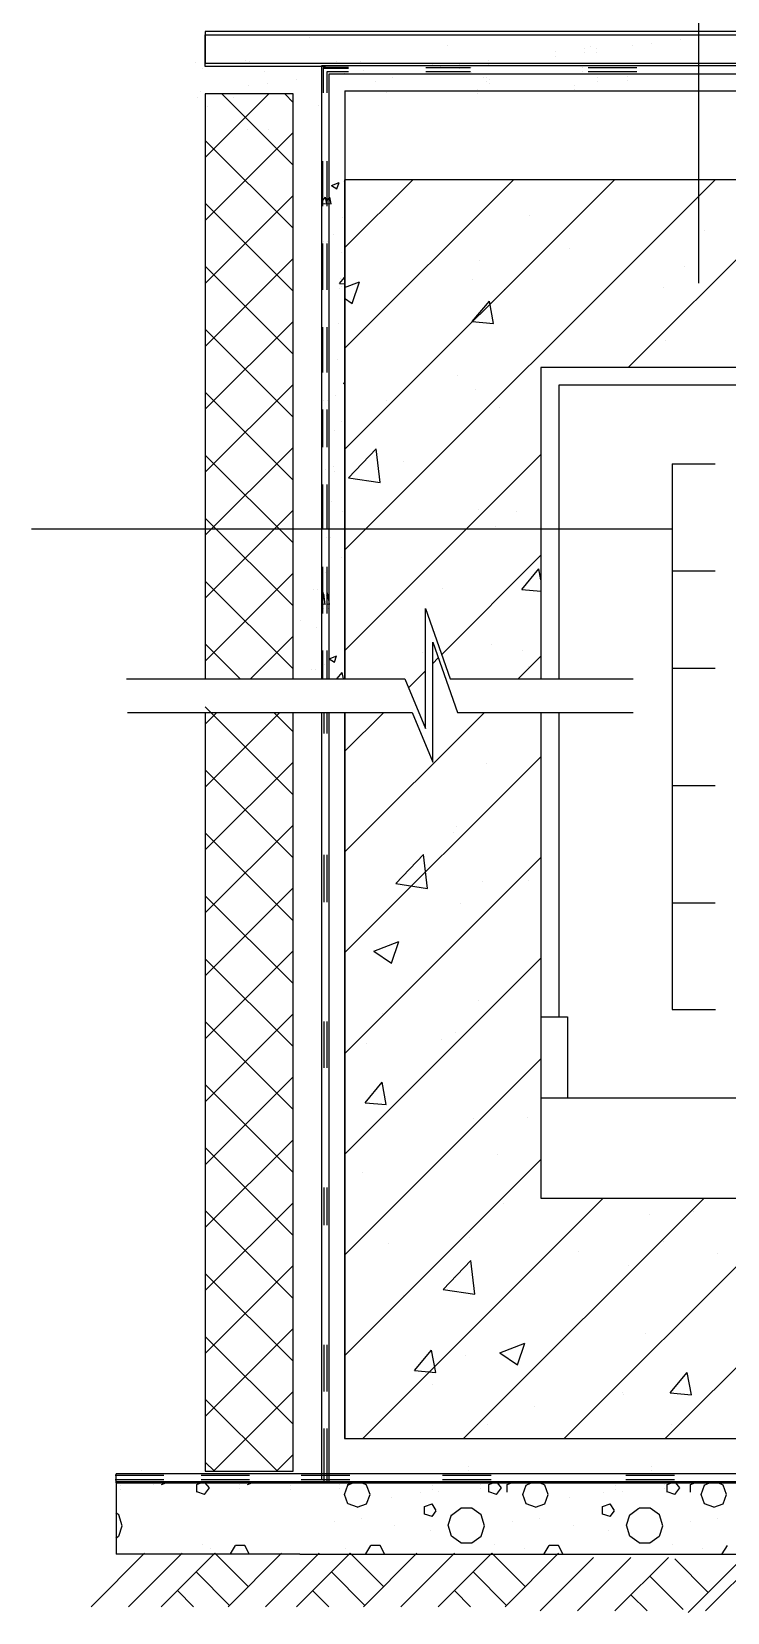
# Model space of a CAD drawing. Header units: metres. Extents: x -390402 to -379679, y -198483 to -177703.
# Drawn here: x -390402 to -386498, y -193765 to -184886 of the extents above; entities that cross this region are included whole.
import ezdxf

# ---------------------------------------------------------------- set-up
doc = ezdxf.new("R2010")
doc.units = ezdxf.units.M
for name, color, linetype in [('3', 3, 'Continuous'), ('PUB_HATCH', 8, 'Continuous'), ('TC', 7, 'Continuous')]:
    doc.layers.add(name, color=color, linetype=linetype)

msp = doc.modelspace()

# ---------------------------------------------------------------- linework, layer by layer
for p, q in [((-379714.1, -184886.51), (-389427.91, -184886.51)), ((-389427.91, -184886.51), (-389427.91, -185064.21)), ((-389427.91, -184903.65), (-379714.1, -184903.65)), ((-389427.91, -185081.35), (-389427.91, -184903.65)), ((-389427.91, -185064.21), (-379716.37, -185064.21)), ((-388753.96, -185081.35), (-389427.91, -185081.35)), ((-389427.52, -185239.86), (-389424.08, -185236.42)), ((-389427.52, -185593.41), (-389070.53, -185236.42)), ((-388933.93, -185236.42), (-389427.52, -185236.42)), ((-389427.52, -185236.42), (-389427.52, -188521.63)), ((-388933.93, -185637.05), (-389334.56, -185236.42)), ((-388933.93, -185283.49), (-388981.01, -185236.42)), ((-388933.93, -188521.63), (-388933.93, -185236.42)), ((-388644.63, -185218.65), (-379714.1, -185218.65)), ((-389427.52, -185946.96), (-388933.93, -185453.37)), ((-388933.93, -185990.6), (-389427.52, -185497.01)), ((-379702.3, -185718.65), (-388644.63, -185718.65)), ((-388644.63, -185718.65), (-388644.63, -188521.63)), ((-389427.52, -186300.52), (-388933.93, -185806.93)), ((-388933.93, -186344.15), (-389427.52, -185850.57)), ((-389427.52, -186654.07), (-388933.93, -186160.48)), ((-388933.93, -186697.71), (-389427.52, -186204.12)), ((-389427.52, -187007.62), (-388933.93, -186514.03)), ((-388933.93, -187051.26), (-389427.52, -186557.67)), ((-379702.3, -186772.37), (-387544.23, -186772.37)), ((-387544.23, -186772.37), (-387544.23, -188521.63)), ((-389427.52, -187361.18), (-388933.93, -186867.59)), ((-388933.93, -187404.81), (-389427.52, -186911.23)), ((-389427.52, -187714.73), (-388933.93, -187221.14)), ((-388933.93, -187758.37), (-389427.52, -187264.78)), ((-386808.06, -187314), (-386808.06, -190379.22)), ((-389427.52, -188068.28), (-388933.93, -187574.69)), ((-390401.99, -187679.12), (-386808.06, -187679.12)), ((-388933.93, -188111.92), (-389427.52, -187618.33)), ((-389427.52, -188421.84), (-388933.93, -187928.25)), ((-388933.93, -188465.48), (-389427.52, -187971.89)), ((-389173.76, -188521.63), (-388933.93, -188281.8)), ((-389231.34, -188521.63), (-389427.52, -188325.44)), ((-388933.93, -189172.58), (-389427.52, -188678.99)), ((-389427.52, -188775.39), (-389362.32, -188710.19)), ((-389427.52, -189128.94), (-389008.77, -188710.19)), ((-389427.52, -188710.19), (-389427.52, -192972.45)), ((-388933.93, -188819.03), (-389042.77, -188710.19)), ((-388933.93, -192972.45), (-388933.93, -188710.19)), ((-388644.63, -188710.19), (-388644.63, -192787.73)), ((-387544.23, -188710.19), (-387544.23, -191437.48)), ((-389427.52, -189482.5), (-388933.93, -188988.91)), ((-388933.93, -189526.14), (-389427.52, -189032.55)), ((-389427.52, -189836.05), (-388933.93, -189342.46)), ((-388933.93, -189879.69), (-389427.52, -189386.1)), ((-389427.52, -190189.6), (-388933.93, -189696.01)), ((-388933.93, -190233.24), (-389427.52, -189739.65)), ((-389427.52, -190543.16), (-388933.93, -190049.57)), ((-388933.93, -190586.8), (-389427.52, -190093.21)), ((-389427.52, -190896.71), (-388933.93, -190403.12)), ((-387544.23, -190419.91), (-387396.24, -190419.91)), ((-387396.24, -190419.91), (-387396.24, -190875.4)), ((-388933.93, -190940.35), (-389427.52, -190446.76)), ((-389427.52, -191250.26), (-388933.93, -190756.67)), ((-388933.93, -191293.9), (-389427.52, -190800.31)), ((-389427.52, -191603.82), (-388933.93, -191110.23)), ((-388933.93, -191647.46), (-389427.52, -191153.87)), ((-389427.52, -191957.37), (-388933.93, -191463.78)), ((-388933.93, -192001.01), (-389427.52, -191507.42)), ((-387544.23, -191437.48), (-379702.3, -191437.48)), ((-389427.52, -192310.92), (-388933.93, -191817.33)), ((-388933.93, -192354.56), (-389427.52, -191860.97)), ((-389427.52, -192664.48), (-388933.93, -192170.89)), ((-388933.93, -192708.12), (-389427.52, -192214.53)), ((-389023.15, -192972.45), (-389427.52, -192568.08)), ((-389381.94, -192972.45), (-388933.93, -192524.44)), ((-388644.63, -192787.73), (-379702.3, -192787.73)), ((-389376.7, -192972.45), (-389427.52, -192921.63)), ((-389028.39, -192972.45), (-388933.93, -192877.99)), ((-379715.2, -192985.69), (-389927.52, -192985.69)), ((-389927.52, -193037.73), (-389927.52, -192985.69)), ((-389427.52, -192972.45), (-388933.93, -192972.45)), ((-379715.2, -193032.26), (-389927.52, -193032.26)), ((-389927.52, -193037.73), (-379692.98, -193037.73)), ((-388896.35, -193437.73), (-389927.52, -193437.73))]:
    msp.add_line(p, q)
for points in [[(-379715.2, -185078.61), (-388774.75, -185078.61), (-388774.75, -188521.63)], [(-388625.08, -185087.38), (-388766.16, -185087.38), (-388766.16, -185223.99)], [(-388625.08, -185092.7), (-388766.16, -185092.7), (-388766.16, -185229.31)], [(-388624.68, -185112.63), (-388746.21, -185112.63), (-388746.21, -185229.39)], [(-387938.97, -185089.18), (-388190.97, -185089.18)], [(-387938.97, -185112.63), (-388190.97, -185112.63)], [(-387006.03, -185089.18), (-387278.99, -185089.18)], [(-387006.03, -185112.63), (-387278.99, -185112.63)], [(-379715.2, -185125.18), (-388734.75, -185125.18), (-388734.75, -188521.63)], [(-388644.63, -185218.03), (-388644.63, -185719.66)], [(-388770.16, -185614.48), (-388770.16, -185866.74)], [(-388746.21, -185614.48), (-388746.21, -185866.74)], [(-388770.16, -186075.97), (-388770.16, -186337.1)], [(-388746.21, -186075.97), (-388746.21, -186337.1)], [(-388770.16, -186546.33), (-388770.16, -186800.22)], [(-388746.21, -186546.33), (-388746.21, -186800.22)], [(-388770.16, -187009.45), (-388770.16, -187220.29)], [(-388746.21, -187009.45), (-388746.21, -187220.29)], [(-388770.16, -187429.52), (-388770.16, -187683.43)], [(-388746.21, -187429.52), (-388746.21, -187683.43)], [(-388770.16, -187892.66), (-388770.16, -188153.79)], [(-388746.21, -187892.66), (-388746.21, -188153.79)], [(-388770.16, -188363.02), (-388770.16, -188521.63)], [(-388746.21, -188363.02), (-388746.21, -188521.63)], [(-388774.75, -188710.19), (-388774.75, -193020.77)], [(-388762.78, -188710.19), (-388762.78, -188827.72)], [(-388746.21, -188710.19), (-388746.21, -188827.72)], [(-388734.75, -188710.19), (-388734.75, -193032.26)], [(-388762.78, -189510.59), (-388762.78, -189775.01)], [(-388746.21, -189510.59), (-388746.21, -189775.01)], [(-388762.78, -190445.73), (-388762.78, -190706.86)], [(-388746.21, -190445.73), (-388746.21, -190706.86)], [(-388762.78, -191379.21), (-388762.78, -191590.05)], [(-388746.21, -191379.21), (-388746.21, -191590.05)], [(-388762.78, -192262.42), (-388762.78, -192523.55)], [(-388746.21, -192262.42), (-388746.21, -192523.55)], [(-388762.78, -192732.78), (-388762.78, -193032.26)], [(-388746.21, -192732.78), (-388746.21, -193032.26)], [(-389659.94, -192996.25), (-389932.9, -192996.25)], [(-389178.75, -192996.25), (-389451.71, -192996.25)], [(-388617.02, -192996.25), (-388889.98, -192996.25)], [(-387823.79, -192996.25), (-388096.76, -192996.25)], [(-386794.32, -192996.25), (-387067.28, -192996.25)], [(-389659.94, -193019.71), (-389932.9, -193019.71)], [(-389178.75, -193019.71), (-389451.71, -193019.71)], [(-388617.02, -193019.71), (-388889.98, -193019.71)], [(-387823.79, -193019.71), (-388096.76, -193019.71)], [(-386794.32, -193019.71), (-387067.28, -193019.71)]]:
    msp.add_lwpolyline(points)
at = {"layer": '3'}
for p, q in [((-386657.97, -186298.48), (-386657.97, -181149.93)), ((-386808.06, -187314), (-386566, -187314)), ((-386808.06, -187914), (-386566, -187914)), ((-388192.33, -188800.2), (-388192.33, -188126.98)), ((-388192.33, -188126.98), (-388052.95, -188521.63)), ((-388151.31, -188315.54), (-388011.93, -188710.19)), ((-388151.31, -188988.76), (-388151.31, -188315.54)), ((-386808.06, -188461.83), (-386566, -188461.83)), ((-389870.53, -188521.63), (-388308.49, -188521.63)), ((-388308.49, -188521.63), (-388192.33, -188800.2)), ((-388052.95, -188521.63), (-387027.42, -188521.63)), ((-389863.97, -188710.19), (-388267.47, -188710.19)), ((-388267.47, -188710.19), (-388151.31, -188988.76)), ((-388011.93, -188710.19), (-387027.42, -188710.19)), ((-386808.06, -189120.53), (-386566, -189120.53)), ((-386808.06, -189779.22), (-386566, -189779.22)), ((-386808.06, -190379.22), (-386565.85, -190379.22)), ((-389927.52, -193037.73), (-389927.52, -193437.73))]:
    msp.add_line(p, q, dxfattribs=at)
for points in [[(-379702.3, -186872.37), (-387444.23, -186872.37), (-387444.23, -188521.63)], [(-387444.23, -188710.19), (-387444.23, -190419.91)], [(-387544.23, -190875.4), (-379702.3, -190875.4)], [(-388896.35, -193437.73), (-385695.49, -193437.73)]]:
    msp.add_lwpolyline(points, dxfattribs=at)
at = {"layer": 'PUB_HATCH'}
for p, q in [((-390067.86, -193732.63), (-389767.86, -193432.63)), ((-389857.86, -193732.63), (-389557.86, -193432.63)), ((-389674.46, -193732.63), (-389374.46, -193432.63)), ((-389374.46, -193432.63), (-389186.96, -193620.13)), ((-389299.46, -193732.63), (-388999.46, -193432.63)), ((-389089.46, -193732.63), (-388789.46, -193432.63)), ((-388915.28, -193732.63), (-388615.28, -193432.63)), ((-388615.28, -193432.63), (-388427.78, -193620.13)), ((-388540.28, -193732.63), (-388240.28, -193432.63)), ((-388330.28, -193732.63), (-388030.28, -193432.63)), ((-388120.28, -193732.63), (-387820.28, -193432.63)), ((-387820.28, -193432.63), (-387632.78, -193620.13)), ((-387745.28, -193732.63), (-387445.28, -193432.63)), ((-387549.1, -193755.94), (-387249.1, -193455.94)), ((-387339.1, -193755.94), (-387039.1, -193455.94)), ((-387129.1, -193755.94), (-386829.1, -193455.94)), ((-386620.34, -193755.94), (-386320.34, -193455.94)), ((-389479.46, -193537.63), (-389291.96, -193725.13)), ((-388720.28, -193537.63), (-388532.78, -193725.13)), ((-387925.28, -193537.63), (-387737.78, -193725.13)), ((-386792.78, -193464.73), (-386605.28, -193652.23)), ((-386717.78, -193764.73), (-386417.78, -193464.73)), ((-386934.1, -193560.94), (-386746.6, -193748.44)), ((-389584.46, -193642.63), (-389494.46, -193732.63)), ((-388825.28, -193642.63), (-388735.28, -193732.63)), ((-388030.28, -193642.63), (-387940.28, -193732.63)), ((-387039.1, -193665.94), (-386949.1, -193755.94))]:
    msp.add_line(p, q, dxfattribs=at)
at = {"layer": 'TC'}
for p, q in [((-388842.95, -184919.1), (-388842.95, -184919.1)), ((-388423.01, -184904.61), (-388423.01, -184904.61)), ((-387911.39, -184907.06), (-387911.39, -184907.06)), ((-387371.22, -184887.6), (-387371.22, -184887.6)), ((-386763.55, -184931.23), (-386763.55, -184931.23)), ((-388067.73, -184963.24), (-388067.73, -184963.24)), ((-387464.51, -185000.05), (-387464.51, -185000.05)), ((-387464.51, -185023.51), (-387464.51, -185023.51)), ((-387301.91, -184978.64), (-387301.91, -184978.64)), ((-387301.91, -185002.1), (-387301.91, -185002.1)), ((-387267.44, -184970.12), (-387267.44, -184970.12)), ((-387230.58, -184980.44), (-387230.58, -184980.44)), ((-387230.58, -185003.89), (-387230.58, -185003.89)), ((-387030.25, -184966.34), (-387030.25, -184966.34)), ((-386926.15, -184952.63), (-386926.15, -184952.63)), ((-389481.04, -185060.86), (-389481.04, -185060.86)), ((-389444.18, -185094.64), (-389444.18, -185094.64)), ((-389204.37, -185048.9), (-389204.37, -185048.9)), ((-389181.97, -185055.93), (-389181.97, -185055.93)), ((-389097.63, -185109.66), (-389097.63, -185109.66)), ((-388692.75, -185051.35), (-388692.75, -185051.35)), ((-388668.96, -185078.54), (-388668.96, -185078.54)), ((-388559.14, -185054.8), (-388559.14, -185054.8)), ((-388541.21, -185105.03), (-388541.21, -185105.03)), ((-388152.57, -185068.67), (-388152.57, -185068.67)), ((-388152.57, -185092.13), (-388152.57, -185092.13)), ((-388106.96, -185084.63), (-388106.96, -185084.63)), ((-388106.96, -185108.09), (-388106.96, -185108.09)), ((-388002.86, -185070.93), (-388002.86, -185070.93)), ((-388002.86, -185094.38), (-388002.86, -185094.38)), ((-387936.31, -185090.44), (-387936.31, -185090.44)), ((-387936.31, -185113.9), (-387936.31, -185113.9)), ((-387840.26, -185049.52), (-387840.26, -185049.52)), ((-387840.26, -185072.98), (-387840.26, -185072.98)), ((-387313.49, -185089.31), (-387313.49, -185089.31)), ((-387313.49, -185112.77), (-387313.49, -185112.77)), ((-387117.44, -185064.44), (-387117.44, -185064.44)), ((-387117.44, -185087.9), (-387117.44, -185087.9)), ((-389183.67, -185189.61), (-389183.67, -185189.61)), ((-389079.57, -185175.9), (-389079.57, -185175.9)), ((-388916.97, -185154.5), (-388916.97, -185154.5)), ((-388645.32, -185118.73), (-388645.32, -185118.73)), ((-388474.8, -185168.76), (-388474.8, -185168.76)), ((-388378.62, -185143.85), (-388378.62, -185143.85)), ((-387868.67, -185122.19), (-387868.67, -185122.19)), ((-387868.67, -185145.65), (-387868.67, -185145.65)), ((-387851.98, -185144.17), (-387851.98, -185144.17)), ((-387851.98, -185167.63), (-387851.98, -185167.63)), ((-387831.8, -185155.97), (-387831.8, -185155.97)), ((-387831.8, -185179.43), (-387831.8, -185179.43)), ((-387358.62, -185189.27), (-387358.62, -185189.27)), ((-387229.15, -185143.04), (-387229.15, -185143.04)), ((-387229.15, -185166.5), (-387229.15, -185166.5)), ((-387056.58, -185139.87), (-387056.58, -185139.87)), ((-387056.58, -185163.33), (-387056.58, -185163.33)), ((-389474.11, -185255.88), (-389474.11, -185255.88)), ((-389455.33, -185225.37), (-389455.33, -185225.37)), ((-389270.18, -185254.08), (-389270.18, -185254.08)), ((-388933.93, -185236.42), (-388933.93, -185236.42)), ((-388410.41, -185229.74), (-388410.41, -185229.74)), ((-387898.8, -185208.73), (-387898.8, -185208.73)), ((-387898.8, -185232.19), (-387898.8, -185232.19)), ((-387358.62, -185212.73), (-387358.62, -185212.73)), ((-389416.84, -185304.22), (-389416.84, -185304.22)), ((-388794.01, -185303.09), (-388794.01, -185303.09)), ((-389191.77, -185434.26), (-389191.77, -185434.26)), ((-389071.12, -185436.49), (-389071.12, -185436.49)), ((-388718.84, -185749.73), (-388676.83, -185733.6)), ((-388689.11, -185769.96), (-388676.94, -185733.7)), ((-388651.61, -185728.88), (-388651.61, -185728.88)), ((-388646.35, -186101.27), (-388263.73, -185718.65)), ((-388646.35, -186666.96), (-387698.04, -185718.65)), ((-388646.35, -187232.64), (-387132.36, -185718.65)), ((-388646.35, -187798.33), (-386566.67, -185718.65)), ((-387054.71, -186772.37), (-386000.99, -185718.65)), ((-388770.3, -185836.28), (-388752.77, -185815.38)), ((-388745.94, -185853.09), (-388752.88, -185815.48)), ((-388746.35, -185836.28), (-388728.81, -185815.38)), ((-388721.99, -185853.09), (-388728.92, -185815.48)), ((-388718.84, -185749.73), (-388689, -185769.86)), ((-388770.3, -185850.85), (-388745.83, -185852.99)), ((-388756.88, -185850.61), (-388756.88, -185850.61)), ((-388746.35, -185850.85), (-388721.88, -185852.99)), ((-388732.93, -185850.61), (-388732.93, -185850.61)), ((-388658.9, -185928.61), (-388658.9, -185928.61)), ((-387610.28, -185919.28), (-387610.28, -185919.28)), ((-388764.52, -186067.48), (-388764.52, -186067.48)), ((-388740.57, -186067.48), (-388740.57, -186067.48)), ((-388706.36, -186026.44), (-388706.36, -186026.44)), ((-386628.2, -186005.25), (-386628.2, -186005.25)), ((-388666.2, -186128.35), (-388666.2, -186128.35)), ((-387886.34, -186170.89), (-387886.34, -186170.89)), ((-387385.66, -186104.97), (-387385.66, -186104.97)), ((-388674.49, -186301.17), (-388646.35, -186267.64)), ((-386740.86, -186204.09), (-386740.86, -186204.09)), ((-388674.49, -186301.17), (-388646.35, -186303.63)), ((-388673.49, -186328.09), (-388673.49, -186328.09)), ((-388671.17, -186274.21), (-388671.17, -186274.21)), ((-388661.09, -186318.61), (-388661.09, -186318.61)), ((-388646.35, -186323.74), (-388562.74, -186291.65)), ((-388603.4, -186412.6), (-388562.85, -186291.75)), ((-387927.1, -186277.23), (-387927.1, -186277.23)), ((-387751.08, -186332.13), (-387751.08, -186332.13)), ((-386859.46, -186322.34), (-386859.46, -186322.34)), ((-388646.35, -186383.46), (-388603.29, -186412.51)), ((-387929.48, -186514.36), (-387833.06, -186399.45)), ((-387810.05, -186524.92), (-387833.17, -186399.55)), ((-388680.79, -186527.82), (-388680.79, -186527.82)), ((-387929.48, -186514.36), (-387809.93, -186524.82)), ((-386846.46, -186619.19), (-386846.46, -186619.19)), ((-388688.09, -186727.56), (-388688.09, -186727.56)), ((-388652.68, -186861.48), (-388646.35, -186859.05)), ((-388652.68, -186861.48), (-388646.35, -186865.75)), ((-388012.83, -186819.4), (-388012.83, -186819.4)), ((-388765.6, -186956.54), (-388765.6, -186956.54)), ((-388741.65, -186956.54), (-388741.65, -186956.54)), ((-388695.38, -186927.3), (-388695.38, -186927.3)), ((-388412.48, -186959.71), (-388412.48, -186959.71)), ((-387911.8, -186893.8), (-387911.8, -186893.8)), ((-387775.4, -186997.92), (-387775.4, -186997.92)), ((-388702.68, -187127.03), (-388702.68, -187127.03)), ((-388662.86, -187078.38), (-388662.86, -187078.38)), ((-388623.89, -187391.86), (-388468.11, -187229.5)), ((-388446.13, -187419.51), (-388468.23, -187229.57)), ((-388709.97, -187326.77), (-388709.97, -187326.77)), ((-388646.35, -188364.01), (-387544.23, -187261.89)), ((-388316.57, -187299.22), (-388316.57, -187299.22)), ((-388755.93, -187343.73), (-388755.93, -187343.73)), ((-388731.98, -187343.73), (-388731.98, -187343.73)), ((-388704.01, -187357.87), (-388704.01, -187357.87)), ((-388623.89, -187391.86), (-388446.01, -187419.44)), ((-388717.27, -187526.5), (-388717.27, -187526.5)), ((-388657.56, -187581.65), (-388657.56, -187581.65)), ((-387894.87, -187567.87), (-387894.87, -187567.87)), ((-387680.48, -187582.9), (-387680.48, -187582.9)), ((-388437.94, -187682.62), (-388437.94, -187682.62)), ((-387799.72, -187663.71), (-387799.72, -187663.71)), ((-388748.52, -187726.24), (-388748.52, -187726.24)), ((-388724.56, -187726.24), (-388724.56, -187726.24)), ((-388664.63, -187838.16), (-388664.63, -187838.16)), ((-388101.32, -188384.67), (-387544.23, -187827.57)), ((-388755.81, -187925.98), (-388755.81, -187925.98)), ((-388731.86, -187925.98), (-388731.86, -187925.98)), ((-387651.97, -188018.74), (-387555.56, -187903.84)), ((-387544.23, -187965.96), (-387555.67, -187903.94)), ((-388822.55, -188017.92), (-388822.55, -188017.92)), ((-388798.6, -188017.92), (-388798.6, -188017.92)), ((-388770.3, -188038.4), (-388766.87, -188034.31)), ((-388770.3, -188055.05), (-388761.52, -188045.9)), ((-388760.04, -188072.02), (-388766.98, -188034.41)), ((-388755.01, -188102.95), (-388761.64, -188045.96)), ((-388746.35, -188038.4), (-388742.92, -188034.31)), ((-388746.35, -188055.05), (-388737.57, -188045.9)), ((-388736.09, -188072.02), (-388743.03, -188034.41)), ((-388731.06, -188102.95), (-388737.69, -188045.96)), ((-388648.4, -187998.15), (-388648.4, -187998.15)), ((-388647.9, -187968.85), (-388647.9, -187968.85)), ((-388095.4, -188012.73), (-388095.4, -188012.73)), ((-387651.97, -188018.74), (-387544.23, -188028.17)), ((-388770.3, -188071.01), (-388759.93, -188071.92)), ((-388770.3, -188100.49), (-388754.89, -188102.88)), ((-388763.11, -188125.71), (-388763.11, -188125.71)), ((-388746.35, -188071.01), (-388735.98, -188071.92)), ((-388746.35, -188100.49), (-388730.94, -188102.88)), ((-388739.16, -188125.71), (-388739.16, -188125.71)), ((-388893.78, -188193.24), (-388893.78, -188193.24)), ((-388806.24, -188234.8), (-388806.24, -188234.8)), ((-388732.5, -188408.32), (-388690.49, -188392.2)), ((-388702.77, -188428.55), (-388690.6, -188392.29)), ((-388206.62, -188371.72), (-388206.62, -188371.72)), ((-387824.04, -188329.49), (-387824.04, -188329.49)), ((-387672.59, -188521.63), (-387544.23, -188393.26)), ((-387646.83, -188360.95), (-387646.83, -188360.95)), ((-388834.12, -188466.19), (-388834.12, -188466.19)), ((-388810.17, -188466.19), (-388810.17, -188466.19)), ((-388760.79, -188441.53), (-388760.79, -188441.53)), ((-388736.84, -188441.53), (-388736.84, -188441.53)), ((-388732.5, -188408.32), (-388702.65, -188428.45)), ((-388688.59, -188520.1), (-388659.66, -188485.62)), ((-388653.15, -188521.63), (-388659.78, -188485.72)), ((-388287.83, -188571.17), (-388192.33, -188475.68)), ((-388151.31, -188434.66), (-388120.22, -188403.57)), ((-387616.17, -188451.86), (-387616.17, -188451.86)), ((-388690.32, -188513.37), (-388690.32, -188513.37)), ((-388688.59, -188520.09), (-388671.1, -188521.63)), ((-388646.35, -188929.7), (-388426.84, -188710.19)), ((-388646.35, -189495.38), (-387861.16, -188710.19)), ((-388646.35, -190061.07), (-387544.23, -188958.95)), ((-387848.36, -188995.28), (-387848.36, -188995.28)), ((-388018.73, -189351.98), (-388018.73, -189351.98)), ((-388036.3, -189382.94), (-388036.3, -189382.94)), ((-388646.35, -190626.75), (-387544.23, -189524.63)), ((-388358.73, -189671.13), (-388202.95, -189508.78)), ((-388180.97, -189698.78), (-388203.07, -189508.84)), ((-388358.73, -189671.13), (-388180.86, -189698.72)), ((-387872.68, -189661.07), (-387872.68, -189661.07)), ((-387614.6, -189651.59), (-387614.6, -189651.59)), ((-387995.8, -189783.08), (-387995.8, -189783.08)), ((-388482.22, -190051.24), (-388342.19, -189997.49)), ((-388382.85, -190118.44), (-388342.3, -189997.58)), ((-388482.22, -190051.24), (-388382.74, -190118.34)), ((-388646.35, -191192.44), (-387544.23, -190090.32)), ((-387897, -190326.86), (-387897, -190326.86)), ((-388434.2, -190399.56), (-388434.2, -190399.56)), ((-388021.25, -190505.99), (-388021.25, -190505.99)), ((-388521.93, -190571.9), (-388521.93, -190571.9)), ((-388101.3, -190545.31), (-388101.3, -190545.31)), ((-388646.35, -191758.12), (-387544.23, -190656)), ((-388531.49, -190902.01), (-388435.07, -190787.1)), ((-388412.06, -190912.57), (-388435.19, -190787.2)), ((-388531.49, -190902.01), (-388411.95, -190912.47)), ((-387921.31, -190992.65), (-387921.31, -190992.65)), ((-387622.07, -190984.44), (-387622.07, -190984.44)), ((-388646.35, -192323.81), (-387544.23, -191221.69)), ((-387789.93, -191195.09), (-387789.93, -191195.09)), ((-388547.39, -191294.81), (-388547.39, -191294.81)), ((-388544.59, -192787.73), (-387194.34, -191437.48)), ((-387978.9, -192787.73), (-386628.65, -191437.48)), ((-387756.03, -191466.66), (-387756.03, -191466.66)), ((-387413.22, -192787.73), (-386062.97, -191437.48)), ((-386847.53, -192787.73), (-385497.28, -191437.48)), ((-386935.42, -191530.4), (-386935.42, -191530.4)), ((-386688.38, -191511.77), (-386688.38, -191511.77)), ((-387945.63, -191658.43), (-387945.63, -191658.43)), ((-386858.25, -191684.35), (-386858.25, -191684.35)), ((-388401.98, -191690.2), (-388401.98, -191690.2)), ((-387334.33, -191735.31), (-387334.33, -191735.31)), ((-386552.29, -191751.7), (-386552.29, -191751.7)), ((-388093.57, -191950.41), (-387937.79, -191788.05)), ((-387915.82, -191978.06), (-387937.91, -191788.12)), ((-387052.97, -191817.62), (-387052.97, -191817.62)), ((-388093.57, -191950.41), (-387915.7, -191977.99)), ((-388024.62, -191884.56), (-388024.62, -191884.56)), ((-388316.07, -191983.91), (-388316.07, -191983.91)), ((-386959.74, -192196.18), (-386959.74, -192196.18)), ((-388253.99, -192406.39), (-388157.57, -192291.49)), ((-388134.56, -192416.95), (-388157.68, -192291.59)), ((-387775.04, -192306.78), (-387635, -192253.02)), ((-387775.04, -192306.78), (-387675.55, -192373.88)), ((-387675.67, -192373.98), (-387635.12, -192253.12)), ((-387969.95, -192324.22), (-387969.95, -192324.22)), ((-388253.99, -192406.39), (-388134.44, -192416.85)), ((-388153.93, -192483.28), (-388153.93, -192483.28)), ((-386819.47, -192531.9), (-386723.05, -192416.99)), ((-386700.04, -192542.46), (-386723.16, -192417.09)), ((-387086.28, -192528.39), (-387086.28, -192528.39)), ((-387078.43, -192540.53), (-387078.43, -192540.53)), ((-386819.47, -192531.9), (-386699.92, -192542.36)), ((-387579.11, -192606.44), (-387579.11, -192606.44)), ((-387842.75, -192712.02), (-387842.75, -192712.02)), ((-386813.28, -192712.02), (-386813.28, -192712.02)), ((-389801.44, -192994.12), (-389801.44, -192994.12)), ((-389801.44, -193017.58), (-389801.44, -193017.58)), ((-389787.35, -192968.84), (-389787.35, -192968.84)), ((-389320.25, -192994.12), (-389320.25, -192994.12)), ((-389320.25, -193017.58), (-389320.25, -193017.58)), ((-389306.16, -192968.84), (-389306.16, -192968.84)), ((-388758.52, -192994.12), (-388758.52, -192994.12)), ((-388758.52, -193017.58), (-388758.52, -193017.58)), ((-388744.43, -192968.84), (-388744.43, -192968.84)), ((-387965.29, -192994.12), (-387965.29, -192994.12)), ((-387965.29, -193017.58), (-387965.29, -193017.58)), ((-387951.2, -192945.38), (-387951.2, -192945.38)), ((-387951.2, -192968.84), (-387951.2, -192968.84)), ((-386935.82, -192994.12), (-386935.82, -192994.12)), ((-386935.82, -193017.58), (-386935.82, -193017.58)), ((-386921.73, -192945.38), (-386921.73, -192945.38)), ((-386921.73, -192968.84), (-386921.73, -192968.84)), ((-389903.04, -193053.82), (-389903.04, -193053.82)), ((-389903.04, -193077.28), (-389903.04, -193077.28)), ((-389717.1, -193047.85), (-389717.1, -193047.85)), ((-389672.66, -193045.74), (-389648.64, -193037.73)), ((-389475.9, -193045.74), (-389451.88, -193037.73)), ((-389475.89, -193088.59), (-389475.89, -193045.73)), ((-389433.02, -193102.84), (-389475.87, -193088.55)), ((-389433.04, -193102.89), (-389404.47, -193064.8)), ((-389404.47, -193064.79), (-389427.66, -193037.73)), ((-389235.91, -193047.85), (-389235.91, -193047.85)), ((-389235.91, -193071.31), (-389235.91, -193071.31)), ((-389191.48, -193045.74), (-389167.46, -193037.73)), ((-388946.98, -193053.82), (-388946.98, -193053.82)), ((-388946.98, -193077.28), (-388946.98, -193077.28)), ((-388674.18, -193047.85), (-388674.18, -193047.85)), ((-388674.18, -193071.31), (-388674.18, -193071.31)), ((-388627.14, -193155.24), (-388646.18, -193102.86)), ((-388646.11, -193103.05), (-388627.06, -193050.67)), ((-388629.75, -193045.74), (-388605.73, -193037.73)), ((-388627.77, -193050.84), (-388598.94, -193037.73)), ((-388521.81, -193050.49), (-388549.87, -193037.73)), ((-388503.33, -193102.86), (-388522.37, -193050.48)), ((-388522.3, -193155.43), (-388503.25, -193103.05)), ((-388220.94, -193092.12), (-388220.94, -193092.12)), ((-388153.75, -193053.82), (-388153.75, -193053.82)), ((-388153.75, -193077.28), (-388153.75, -193077.28)), ((-388116.89, -193087.6), (-388116.89, -193087.6)), ((-387880.95, -193047.85), (-387880.95, -193047.85)), ((-387880.95, -193071.31), (-387880.95, -193071.31)), ((-387836.52, -193045.74), (-387812.5, -193037.73)), ((-387836.51, -193088.59), (-387836.51, -193045.73)), ((-387793.64, -193102.84), (-387836.49, -193088.55)), ((-387793.66, -193102.89), (-387765.09, -193064.8)), ((-387765.09, -193064.79), (-387788.28, -193037.73)), ((-387733.98, -193045.74), (-387709.96, -193037.73)), ((-387733.98, -193088.59), (-387733.98, -193045.73)), ((-387627.14, -193155.24), (-387646.19, -193102.86)), ((-387646.11, -193103.05), (-387627.06, -193050.67)), ((-387627.77, -193050.84), (-387598.94, -193037.73)), ((-387521.81, -193050.49), (-387549.88, -193037.73)), ((-387503.33, -193102.86), (-387522.38, -193050.48)), ((-387522.3, -193155.43), (-387503.25, -193103.05)), ((-387191.47, -193092.12), (-387191.47, -193092.12)), ((-387124.28, -193053.82), (-387124.28, -193053.82)), ((-387124.28, -193077.28), (-387124.28, -193077.28)), ((-387087.41, -193087.6), (-387087.41, -193087.6)), ((-386851.48, -193047.85), (-386851.48, -193047.85)), ((-386851.48, -193071.31), (-386851.48, -193071.31)), ((-386836.52, -193045.74), (-386812.5, -193037.73)), ((-386836.51, -193088.59), (-386836.51, -193045.73)), ((-386793.64, -193102.84), (-386836.49, -193088.55)), ((-386793.66, -193102.89), (-386765.09, -193064.8)), ((-386765.09, -193064.79), (-386788.28, -193037.73)), ((-386704.51, -193045.74), (-386680.49, -193037.73)), ((-386704.5, -193088.59), (-386704.5, -193045.73)), ((-386627.14, -193155.24), (-386646.19, -193102.86)), ((-386646.11, -193103.05), (-386627.06, -193050.67)), ((-386627.78, -193050.84), (-386598.94, -193037.73)), ((-386521.82, -193050.49), (-386549.88, -193037.73)), ((-386503.33, -193102.86), (-386522.38, -193050.48)), ((-386522.3, -193155.43), (-386503.25, -193103.05)), ((-388574.53, -193174.26), (-388626.91, -193155.22)), ((-388574.71, -193174.36), (-388522.33, -193155.31)), ((-388383.65, -193121.69), (-388383.65, -193121.69)), ((-388198.43, -193169.55), (-388155.57, -193155.26)), ((-388198.42, -193212.39), (-388198.42, -193169.54)), ((-388155.61, -193226.76), (-388131.8, -193193.43)), ((-388131.77, -193193.37), (-388155.58, -193155.28)), ((-388046.95, -193217.83), (-387994.57, -193179.73)), ((-387931.75, -193179.07), (-387993.66, -193179.07)), ((-387879.14, -193217.29), (-387931.52, -193179.19)), ((-387574.53, -193174.26), (-387626.91, -193155.22)), ((-387574.71, -193174.36), (-387522.33, -193155.31)), ((-387383.65, -193121.69), (-387383.65, -193121.69)), ((-387198.43, -193169.55), (-387155.57, -193155.26)), ((-387198.42, -193212.39), (-387198.42, -193169.54)), ((-387155.61, -193226.76), (-387131.8, -193193.43)), ((-387131.77, -193193.37), (-387155.58, -193155.28)), ((-387046.95, -193217.83), (-386994.57, -193179.73)), ((-386931.75, -193179.07), (-386993.66, -193179.07)), ((-386879.14, -193217.29), (-386931.53, -193179.19)), ((-386574.53, -193174.26), (-386626.91, -193155.22)), ((-386574.71, -193174.36), (-386522.33, -193155.31)), ((-389912.85, -193217.29), (-389930.06, -193204.77)), ((-389894.11, -193279.05), (-389913.16, -193217.14)), ((-389913.1, -193336.26), (-389894.05, -193279.12)), ((-388703.65, -193251.69), (-388703.65, -193251.69)), ((-388553.65, -193236.69), (-388553.65, -193236.69)), ((-388363.65, -193276.69), (-388363.65, -193276.69)), ((-388155.54, -193226.65), (-388198.4, -193212.36)), ((-388046.11, -193336.19), (-388065.16, -193274.29)), ((-388065.1, -193274.36), (-388046.06, -193217.22)), ((-387860.4, -193279.05), (-387879.45, -193217.14)), ((-387879.39, -193336.26), (-387860.34, -193279.12)), ((-387703.65, -193251.69), (-387703.65, -193251.69)), ((-387553.65, -193236.69), (-387553.65, -193236.69)), ((-387363.65, -193276.69), (-387363.65, -193276.69)), ((-387155.54, -193226.65), (-387198.4, -193212.36)), ((-387046.11, -193336.19), (-387065.16, -193274.28)), ((-387065.1, -193274.36), (-387046.06, -193217.22)), ((-386860.4, -193279.05), (-386879.45, -193217.14)), ((-386879.39, -193336.26), (-386860.34, -193279.12)), ((-386703.65, -193251.69), (-386703.65, -193251.69)), ((-386553.65, -193236.69), (-386553.65, -193236.69)), ((-389930.06, -193348.56), (-389913.99, -193336.87)), ((-388163.65, -193306.69), (-388163.65, -193306.69)), ((-387993.43, -193374.43), (-388045.81, -193336.34)), ((-387932.66, -193374.97), (-387880.28, -193336.87)), ((-387163.65, -193306.69), (-387163.65, -193306.69)), ((-386993.43, -193374.43), (-387045.81, -193336.34)), ((-386932.67, -193374.97), (-386880.28, -193336.87)), ((-389443.04, -193381.69), (-389443.04, -193381.69)), ((-389397.84, -193406.69), (-389397.84, -193406.69)), ((-389286.26, -193436.36), (-389257.69, -193388.74)), ((-389285.3, -193437.73), (-389286.23, -193436.2)), ((-389205.22, -193388.6), (-389257.6, -193388.6)), ((-389181.42, -193436.2), (-389205.23, -193388.58)), ((-389182.17, -193437.73), (-389181.42, -193436.23)), ((-388638.65, -193406.69), (-388638.65, -193406.69)), ((-388527.08, -193436.36), (-388498.51, -193388.74)), ((-388526.12, -193437.73), (-388527.04, -193436.2)), ((-388446.04, -193388.6), (-388498.42, -193388.6)), ((-388422.24, -193436.2), (-388446.05, -193388.58)), ((-388422.98, -193437.73), (-388422.24, -193436.23)), ((-387993.66, -193374.31), (-387931.76, -193374.31)), ((-387803.65, -193381.69), (-387803.65, -193381.69)), ((-387638.65, -193406.69), (-387638.65, -193406.69)), ((-387527.08, -193436.36), (-387498.51, -193388.74)), ((-387526.12, -193437.73), (-387527.04, -193436.2)), ((-387446.04, -193388.6), (-387498.42, -193388.6)), ((-387422.24, -193436.2), (-387446.05, -193388.58)), ((-387422.98, -193437.73), (-387422.24, -193436.23)), ((-386993.66, -193374.31), (-386931.76, -193374.31)), ((-386803.65, -193381.69), (-386803.65, -193381.69)), ((-386638.65, -193406.69), (-386638.65, -193406.69)), ((-386527.08, -193436.36), (-386498.51, -193388.74)), ((-386526.12, -193437.73), (-386527.04, -193436.2))]:
    msp.add_line(p, q, dxfattribs=at)
for points in [[(-379702.3, -185718.65), (-388646.35, -185718.65), (-388646.35, -188521.63)], [(-379702.3, -186772.37), (-387544.23, -186772.37), (-387544.23, -188521.63)], [(-388646.35, -188710.19), (-388646.35, -192787.73), (-382126.65, -192787.73)], [(-387544.23, -188710.19), (-387544.23, -191437.48), (-379702.3, -191437.48)]]:
    msp.add_lwpolyline(points, dxfattribs=at)

doc.saveas('drawing.dxf')
